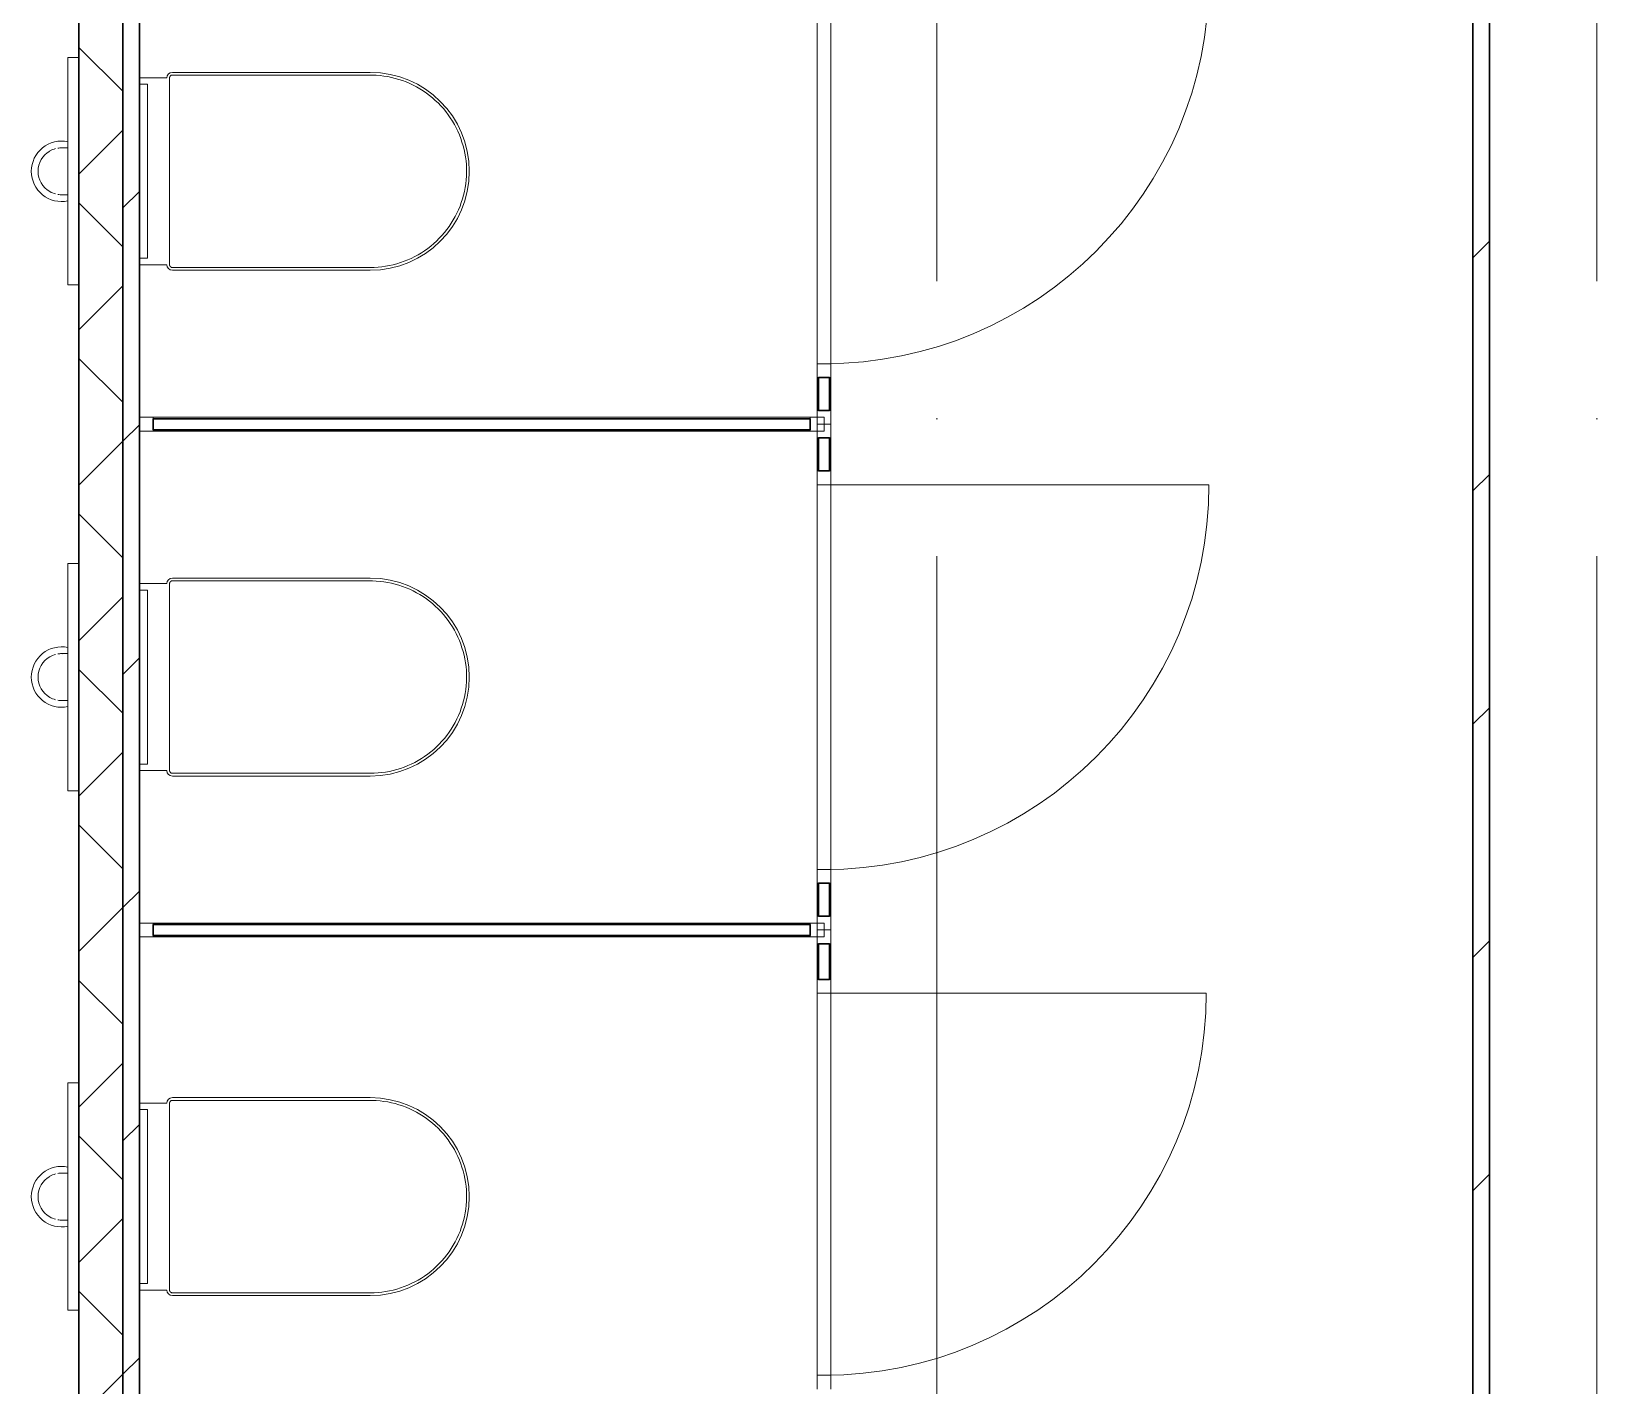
# Model space of a CAD drawing. Header units: millimetres. Extents: x -421858 to 614926, y -468665 to 141641.
# Drawn here: x 117830 to 120676, y -7646 to -5183 of the extents above; entities that cross this region are included whole.
import ezdxf

# ---------------------------------------------------------------- set-up
doc = ezdxf.new("R2010")
doc.units = ezdxf.units.MM
doc.linetypes.add('ADSK_Линия сетки', pattern=[25, 20, -2.5, 0, -2.5])
for name, color, linetype, lineweight in [('Витраж', 7, 'Continuous', 9), ('Двери', 252, 'Continuous', 9), ('Оси', 252, 'Continuous', 9), ('Сантехника', 252, 'Continuous', 9), ('Стены наружные', 7, 'Continuous', 18), ('Стены разрез', 252, 'Continuous', 30)]:
    doc.layers.add(name, color=color, linetype=linetype, lineweight=lineweight)

# ---------------------------------------------------------------- blocks, each defined once
blk = doc.blocks.new('2 этаж')
at = {"layer": 'Витраж', "color": 251, "true_color": 0x636466}
for p, q in [((119258.5, -5087.3), (119258.5, -5787.3)), ((119283.5, -5087.3), (119283.5, -5787.3)), ((119258.5, -5812.3), (119258.5, -5872.3)), ((119283.5, -5812.3), (119283.5, -5872.3)), ((119246, -5884.8), (118051, -5884.8)), ((119246, -5909.8), (118051, -5909.8)), ((119258.5, -5922.3), (119258.5, -5982.3)), ((119283.5, -5922.3), (119283.5, -5982.3)), ((119258.5, -6007.3), (119258.5, -6707.3)), ((119283.5, -6007.3), (119283.5, -6707.3)), ((119258.5, -6732.3), (119258.5, -6792.3)), ((119283.5, -6732.3), (119283.5, -6792.3)), ((119246, -6804.8), (118051, -6804.8)), ((119246, -6829.8), (118051, -6829.8)), ((119258.5, -6842.3), (119258.5, -6907.3)), ((119283.5, -6842.3), (119283.5, -6907.3)), ((119258.5, -6932.3), (119258.5, -7627.3)), ((119283.5, -6932.3), (119283.5, -7627.3))]:
    blk.add_line(p, q, dxfattribs=at)
at = {"layer": 'Витраж', "color": 251, "lineweight": 18, "true_color": 0x636466, "extrusion": (0, 0, -1)}
for p, q in [((119283.5, -5787.3), (119258.5, -5787.3)), ((119258.5, -5787.3), (119258.5, -5812.3)), ((119283.5, -5812.3), (119283.5, -5787.3)), ((119258.5, -5812.3), (119283.5, -5812.3)), ((119271, -5884.8), (119246, -5884.8)), ((119246, -5884.8), (119246, -5909.8)), ((119271, -5909.8), (119271, -5884.8)), ((119246, -5909.8), (119271, -5909.8)), ((119283.5, -5897.3), (119258.5, -5897.3)), ((119258.5, -5897.3), (119258.5, -5922.3)), ((119283.5, -5922.3), (119283.5, -5897.3)), ((119258.5, -5922.3), (119283.5, -5922.3)), ((119283.5, -5982.3), (119258.5, -5982.3)), ((119258.5, -5982.3), (119258.5, -6007.3)), ((119283.5, -6007.3), (119283.5, -5982.3)), ((119258.5, -6007.3), (119283.5, -6007.3)), ((119283.5, -6707.3), (119258.5, -6707.3)), ((119258.5, -6707.3), (119258.5, -6732.3)), ((119283.5, -6732.3), (119283.5, -6707.3)), ((119258.5, -6732.3), (119283.5, -6732.3)), ((119271, -6804.8), (119246, -6804.8)), ((119246, -6804.8), (119246, -6829.8)), ((119246, -6829.8), (119271, -6829.8)), ((119283.5, -6817.3), (119258.5, -6817.3)), ((119258.5, -6817.3), (119258.5, -6842.3)), ((119271, -6829.8), (119271, -6804.8)), ((119283.5, -6842.3), (119283.5, -6817.3)), ((119258.5, -6842.3), (119283.5, -6842.3)), ((119283.5, -6907.3), (119258.5, -6907.3)), ((119258.5, -6907.3), (119258.5, -6932.3)), ((119283.5, -6932.3), (119283.5, -6907.3)), ((119258.5, -6932.3), (119283.5, -6932.3)), ((119283.5, -7627.3), (119258.5, -7627.3)), ((119258.5, -7627.3), (119258.5, -7652.3)), ((119283.5, -7652.3), (119283.5, -7627.3))]:
    blk.add_line(p, q, dxfattribs=at)
at = {"layer": 'Витраж', "color": 251, "lineweight": 18, "true_color": 0x636466}
for p, q in [((118051, -5884.8), (118026, -5884.8)), ((118026, -5884.8), (118026, -5909.8)), ((118051, -5909.8), (118051, -5884.8)), ((119283.5, -5872.3), (119258.5, -5872.3)), ((119258.5, -5872.3), (119258.5, -5897.3)), ((119283.5, -5897.3), (119283.5, -5872.3)), ((118026, -5909.8), (118051, -5909.8)), ((119258.5, -5897.3), (119283.5, -5897.3)), ((119283.5, -6792.3), (119258.5, -6792.3)), ((119258.5, -6792.3), (119258.5, -6817.3)), ((119283.5, -6817.3), (119283.5, -6792.3)), ((118051, -6804.8), (118026, -6804.8)), ((118026, -6804.8), (118026, -6829.8)), ((118026, -6829.8), (118051, -6829.8)), ((118051, -6829.8), (118051, -6804.8)), ((119258.5, -6817.3), (119283.5, -6817.3))]:
    blk.add_line(p, q, dxfattribs=at)
at = {"layer": 'Двери', "color": 251, "true_color": 0x636466}
for p, q in [((119283.5, -6007.3), (119971, -6007.3)), ((119283.5, -6932.3), (119966, -6932.3))]:
    blk.add_line(p, q, dxfattribs=at)
for centre, radius in [((119271, -5087.3), 700), ((119271, -6007.3), 700), ((119271, -6932.3), 695)]:
    blk.add_arc(centre, radius, 270, 0, dxfattribs=at)
at = {"layer": 'Оси', "color": 251, "linetype": 'ADSK_Линия сетки', "ltscale": 100, "true_color": 0x636466}
for p, q in [((119476, -1137.3), (119476, -32263.4)), ((120676, -1137.3), (120676, -32263.4))]:
    blk.add_line(p, q, dxfattribs=at)
at = {"layer": 'Сантехника', "color": 251, "lineweight": 9, "true_color": 0x636466}
for p, q in [((117916, -5230.5), (117896, -5230.5)), ((117896, -5230.5), (117896, -5255.5)), ((117896, -5619), (117896, -5255.5)), ((117896, -5619), (117896, -5644)), ((117896, -5644), (117916, -5644)), ((117916, -6150.5), (117896, -6150.5)), ((117896, -6150.5), (117896, -6175.5)), ((117896, -6539), (117896, -6175.5)), ((117896, -6539), (117896, -6564)), ((117896, -6564), (117916, -6564)), ((117916, -7095.5), (117896, -7095.5)), ((117896, -7095.5), (117896, -7120.5)), ((117896, -7484), (117896, -7120.5)), ((117896, -7484), (117896, -7509)), ((117896, -7509), (117916, -7509))]:
    blk.add_line(p, q, dxfattribs=at)
at = {"layer": 'Сантехника', "color": 251, "true_color": 0x636466}
for p, q in [((118446, -5257.3), (118086, -5257.3)), ((118446, -5262.3), (118086, -5262.3)), ((118076, -5267.3), (118026, -5267.3)), ((118026, -5279), (118041, -5279)), ((118041, -5279), (118041, -5595.5)), ((118081, -5267.3), (118081, -5607.3)), ((118041, -5595.5), (118026, -5595.5)), ((118026, -5607.3), (118076, -5607.3)), ((118086, -5612.3), (118446, -5612.3)), ((118086, -5617.3), (118446, -5617.3)), ((118076, -6187.3), (118026, -6187.3)), ((118026, -6199), (118041, -6199)), ((118041, -6199), (118041, -6515.5)), ((118081, -6187.3), (118081, -6527.3)), ((118446, -6177.3), (118086, -6177.3)), ((118446, -6182.3), (118086, -6182.3)), ((118041, -6515.5), (118026, -6515.5)), ((118026, -6527.3), (118076, -6527.3)), ((118086, -6532.3), (118446, -6532.3)), ((118086, -6537.3), (118446, -6537.3)), ((118076, -7132.3), (118026, -7132.3)), ((118026, -7144), (118041, -7144)), ((118041, -7144), (118041, -7460.5)), ((118081, -7132.3), (118081, -7472.3)), ((118446, -7122.3), (118086, -7122.3)), ((118446, -7127.3), (118086, -7127.3)), ((118041, -7460.5), (118026, -7460.5)), ((118026, -7472.3), (118076, -7472.3)), ((118086, -7477.3), (118446, -7477.3)), ((118086, -7482.3), (118446, -7482.3))]:
    blk.add_line(p, q, dxfattribs=at)
at = {"layer": 'Сантехника', "color": 251, "true_color": 0x636466, "flags": 128}
for points in [[(118086, -5262.3), (118085.8, -5262.3), (118085.6, -5262.3), (118085.4, -5262.3), (118085.2, -5262.3), (118085, -5262.4), (118084.8, -5262.4), (118084.6, -5262.4), (118084.4, -5262.5), (118084.2, -5262.6), (118084.1, -5262.6), (118083.9, -5262.7), (118083.7, -5262.8), (118083.5, -5262.9), (118083.4, -5263), (118083.2, -5263.1), (118083, -5263.2), (118082.9, -5263.4), (118082.7, -5263.5), (118082.6, -5263.6), (118082.4, -5263.8), (118082.3, -5263.9), (118082.2, -5264.1), (118082, -5264.2), (118081.9, -5264.4), (118081.8, -5264.6), (118081.7, -5264.7), (118081.6, -5264.9), (118081.5, -5265.1), (118081.4, -5265.3), (118081.3, -5265.4), (118081.3, -5265.6), (118081.2, -5265.8), (118081.2, -5266), (118081.1, -5266.2), (118081.1, -5266.4), (118081, -5266.6), (118081, -5266.8), (118081, -5267), (118081, -5267.2), (118081, -5267.3)], [(118446, -5612.3), (118453, -5612.1), (118460, -5611.7), (118467, -5611), (118473.9, -5610), (118480.8, -5608.8), (118487.6, -5607.2), (118494.4, -5605.4), (118501.1, -5603.4), (118507.7, -5601), (118514.2, -5598.4), (118520.5, -5595.6), (118526.8, -5592.5), (118533, -5589.1), (118539, -5585.5), (118544.8, -5581.7), (118550.5, -5577.6), (118556, -5573.3), (118561.4, -5568.8), (118566.6, -5564.1), (118571.5, -5559.2), (118576.3, -5554.1), (118580.9, -5548.8), (118585.2, -5543.3), (118589.4, -5537.6), (118593.3, -5531.8), (118596.9, -5525.8), (118600.3, -5519.7), (118603.5, -5513.5), (118606.4, -5507.1), (118609.1, -5500.7), (118611.5, -5494.1), (118613.7, -5487.4), (118615.5, -5480.7), (118617.1, -5473.9), (118618.5, -5467), (118619.5, -5460.1), (118620.3, -5453.1), (118620.8, -5446.1), (118621, -5439.1), (118620.9, -5432.1), (118620.6, -5425.2), (118620, -5418.2), (118619.1, -5411.2), (118617.9, -5404.3), (118616.4, -5397.5), (118614.7, -5390.7), (118612.7, -5384), (118610.4, -5377.4), (118607.9, -5370.8), (118605.1, -5364.4), (118602.1, -5358.1), (118598.8, -5351.9), (118595.3, -5345.9), (118591.5, -5340), (118587.5, -5334.3), (118583.3, -5328.7), (118578.8, -5323.3), (118574.1, -5318.1), (118569.3, -5313), (118564.2, -5308.2), (118559, -5303.6), (118553.5, -5299.2), (118547.9, -5295), (118542.1, -5291), (118536.2, -5287.3), (118530.2, -5283.8), (118523.9, -5280.6), (118517.6, -5277.6), (118511.2, -5274.8), (118504.6, -5272.4), (118498, -5270.2), (118491.3, -5268.2), (118484.5, -5266.5), (118477.6, -5265.1), (118470.7, -5264), (118463.8, -5263.2), (118456.8, -5262.6), (118449.8, -5262.3), (118446, -5262.3)], [(118081, -5607.3), (118081, -5607.5), (118081, -5607.7), (118081, -5607.9), (118081.1, -5608), (118081.1, -5608.2), (118081.1, -5608.4), (118081.2, -5608.6), (118081.3, -5608.8), (118081.3, -5609), (118081.4, -5609.2), (118081.5, -5609.4), (118081.6, -5609.6), (118081.7, -5609.7), (118081.8, -5609.9), (118081.9, -5610.1), (118082, -5610.2), (118082.1, -5610.4), (118082.2, -5610.6), (118082.4, -5610.7), (118082.5, -5610.8), (118082.7, -5611), (118082.8, -5611.1), (118083, -5611.2), (118083.1, -5611.3), (118083.3, -5611.5), (118083.5, -5611.6), (118083.6, -5611.7), (118083.8, -5611.8), (118084, -5611.8), (118084.2, -5611.9), (118084.4, -5612), (118084.6, -5612), (118084.8, -5612.1), (118085, -5612.1), (118085.2, -5612.2), (118085.4, -5612.2), (118085.6, -5612.2), (118085.8, -5612.2), (118086, -5612.3), (118086, -5612.3)], [(118086, -6182.3), (118085.8, -6182.3), (118085.6, -6182.3), (118085.4, -6182.3), (118085.2, -6182.3), (118085, -6182.4), (118084.8, -6182.4), (118084.6, -6182.4), (118084.4, -6182.5), (118084.2, -6182.6), (118084.1, -6182.6), (118083.9, -6182.7), (118083.7, -6182.8), (118083.5, -6182.9), (118083.4, -6183), (118083.2, -6183.1), (118083, -6183.2), (118082.9, -6183.4), (118082.7, -6183.5), (118082.6, -6183.6), (118082.4, -6183.8), (118082.3, -6183.9), (118082.2, -6184.1), (118082, -6184.2), (118081.9, -6184.4), (118081.8, -6184.6), (118081.7, -6184.7), (118081.6, -6184.9), (118081.5, -6185.1), (118081.4, -6185.3), (118081.3, -6185.4), (118081.3, -6185.6), (118081.2, -6185.8), (118081.2, -6186), (118081.1, -6186.2), (118081.1, -6186.4), (118081, -6186.6), (118081, -6186.8), (118081, -6187), (118081, -6187.2), (118081, -6187.3)], [(118446, -6532.3), (118453, -6532.1), (118460, -6531.7), (118467, -6531), (118473.9, -6530), (118480.8, -6528.8), (118487.6, -6527.2), (118494.4, -6525.4), (118501.1, -6523.4), (118507.7, -6521), (118514.2, -6518.4), (118520.5, -6515.6), (118526.8, -6512.5), (118533, -6509.1), (118539, -6505.5), (118544.8, -6501.7), (118550.5, -6497.6), (118556, -6493.3), (118561.4, -6488.8), (118566.6, -6484.1), (118571.5, -6479.2), (118576.3, -6474.1), (118580.9, -6468.8), (118585.2, -6463.3), (118589.4, -6457.6), (118593.3, -6451.8), (118596.9, -6445.8), (118600.3, -6439.7), (118603.5, -6433.5), (118606.4, -6427.1), (118609.1, -6420.7), (118611.5, -6414.1), (118613.7, -6407.4), (118615.5, -6400.7), (118617.1, -6393.9), (118618.5, -6387), (118619.5, -6380.1), (118620.3, -6373.1), (118620.8, -6366.1), (118621, -6359.1), (118620.9, -6352.1), (118620.6, -6345.2), (118620, -6338.2), (118619.1, -6331.2), (118617.9, -6324.3), (118616.4, -6317.5), (118614.7, -6310.7), (118612.7, -6304), (118610.4, -6297.4), (118607.9, -6290.8), (118605.1, -6284.4), (118602.1, -6278.1), (118598.8, -6271.9), (118595.3, -6265.9), (118591.5, -6260), (118587.5, -6254.3), (118583.3, -6248.7), (118578.8, -6243.3), (118574.1, -6238.1), (118569.3, -6233), (118564.2, -6228.2), (118559, -6223.6), (118553.5, -6219.2), (118547.9, -6215), (118542.1, -6211), (118536.2, -6207.3), (118530.2, -6203.8), (118523.9, -6200.6), (118517.6, -6197.6), (118511.2, -6194.8), (118504.6, -6192.4), (118498, -6190.2), (118491.3, -6188.2), (118484.5, -6186.5), (118477.6, -6185.1), (118470.7, -6184), (118463.8, -6183.2), (118456.8, -6182.6), (118449.8, -6182.3), (118446, -6182.3)], [(118081, -6527.3), (118081, -6527.5), (118081, -6527.7), (118081, -6527.9), (118081.1, -6528), (118081.1, -6528.2), (118081.1, -6528.4), (118081.2, -6528.6), (118081.3, -6528.8), (118081.3, -6529), (118081.4, -6529.2), (118081.5, -6529.4), (118081.6, -6529.6), (118081.7, -6529.7), (118081.8, -6529.9), (118081.9, -6530.1), (118082, -6530.2), (118082.1, -6530.4), (118082.2, -6530.6), (118082.4, -6530.7), (118082.5, -6530.8), (118082.7, -6531), (118082.8, -6531.1), (118083, -6531.2), (118083.1, -6531.3), (118083.3, -6531.5), (118083.5, -6531.6), (118083.6, -6531.7), (118083.8, -6531.8), (118084, -6531.8), (118084.2, -6531.9), (118084.4, -6532), (118084.6, -6532), (118084.8, -6532.1), (118085, -6532.1), (118085.2, -6532.2), (118085.4, -6532.2), (118085.6, -6532.2), (118085.8, -6532.2), (118086, -6532.3), (118086, -6532.3)], [(118086, -7127.3), (118085.8, -7127.3), (118085.6, -7127.3), (118085.4, -7127.3), (118085.2, -7127.3), (118085, -7127.4), (118084.8, -7127.4), (118084.6, -7127.4), (118084.4, -7127.5), (118084.2, -7127.6), (118084.1, -7127.6), (118083.9, -7127.7), (118083.7, -7127.8), (118083.5, -7127.9), (118083.4, -7128), (118083.2, -7128.1), (118083, -7128.2), (118082.9, -7128.4), (118082.7, -7128.5), (118082.6, -7128.6), (118082.4, -7128.8), (118082.3, -7128.9), (118082.2, -7129.1), (118082, -7129.2), (118081.9, -7129.4), (118081.8, -7129.6), (118081.7, -7129.7), (118081.6, -7129.9), (118081.5, -7130.1), (118081.4, -7130.3), (118081.3, -7130.4), (118081.3, -7130.6), (118081.2, -7130.8), (118081.2, -7131), (118081.1, -7131.2), (118081.1, -7131.4), (118081, -7131.6), (118081, -7131.8), (118081, -7132), (118081, -7132.2), (118081, -7132.3)], [(118446, -7477.3), (118453, -7477.1), (118460, -7476.7), (118467, -7476), (118473.9, -7475), (118480.8, -7473.8), (118487.6, -7472.2), (118494.4, -7470.4), (118501.1, -7468.4), (118507.7, -7466), (118514.2, -7463.4), (118520.5, -7460.6), (118526.8, -7457.5), (118533, -7454.1), (118539, -7450.5), (118544.8, -7446.7), (118550.5, -7442.6), (118556, -7438.3), (118561.4, -7433.8), (118566.6, -7429.1), (118571.5, -7424.2), (118576.3, -7419.1), (118580.9, -7413.8), (118585.2, -7408.3), (118589.4, -7402.6), (118593.3, -7396.8), (118596.9, -7390.8), (118600.3, -7384.7), (118603.5, -7378.5), (118606.4, -7372.1), (118609.1, -7365.7), (118611.5, -7359.1), (118613.7, -7352.4), (118615.5, -7345.7), (118617.1, -7338.9), (118618.5, -7332), (118619.5, -7325.1), (118620.3, -7318.1), (118620.8, -7311.1), (118621, -7304.1), (118620.9, -7297.1), (118620.6, -7290.2), (118620, -7283.2), (118619.1, -7276.2), (118617.9, -7269.3), (118616.4, -7262.5), (118614.7, -7255.7), (118612.7, -7249), (118610.4, -7242.4), (118607.9, -7235.8), (118605.1, -7229.4), (118602.1, -7223.1), (118598.8, -7216.9), (118595.3, -7210.9), (118591.5, -7205), (118587.5, -7199.3), (118583.3, -7193.7), (118578.8, -7188.3), (118574.1, -7183.1), (118569.3, -7178), (118564.2, -7173.2), (118559, -7168.6), (118553.5, -7164.2), (118547.9, -7160), (118542.1, -7156), (118536.2, -7152.3), (118530.2, -7148.8), (118523.9, -7145.6), (118517.6, -7142.6), (118511.2, -7139.8), (118504.6, -7137.4), (118498, -7135.2), (118491.3, -7133.2), (118484.5, -7131.5), (118477.6, -7130.1), (118470.7, -7129), (118463.8, -7128.2), (118456.8, -7127.6), (118449.8, -7127.3), (118446, -7127.3)], [(118081, -7472.3), (118081, -7472.5), (118081, -7472.7), (118081, -7472.9), (118081.1, -7473), (118081.1, -7473.2), (118081.1, -7473.4), (118081.2, -7473.6), (118081.3, -7473.8), (118081.3, -7474), (118081.4, -7474.2), (118081.5, -7474.4), (118081.6, -7474.6), (118081.7, -7474.7), (118081.8, -7474.9), (118081.9, -7475.1), (118082, -7475.2), (118082.1, -7475.4), (118082.2, -7475.6), (118082.4, -7475.7), (118082.5, -7475.8), (118082.7, -7476), (118082.8, -7476.1), (118083, -7476.2), (118083.1, -7476.3), (118083.3, -7476.5), (118083.5, -7476.6), (118083.6, -7476.7), (118083.8, -7476.8), (118084, -7476.8), (118084.2, -7476.9), (118084.4, -7477), (118084.6, -7477), (118084.8, -7477.1), (118085, -7477.1), (118085.2, -7477.2), (118085.4, -7477.2), (118085.6, -7477.2), (118085.8, -7477.2), (118086, -7477.3), (118086, -7477.3)]]:
    blk.add_lwpolyline(points, dxfattribs=at)
at = {"layer": 'Сантехника', "color": 251, "lineweight": 9, "true_color": 0x636466, "flags": 128}
for points in [[(117894.9, -5394.6), (117893.8, -5394.6), (117892.7, -5394.6), (117891.7, -5394.6), (117890.8, -5394.6), (117889.9, -5394.6), (117889.1, -5394.6), (117888.3, -5394.6), (117887.6, -5394.6), (117887, -5394.6), (117886.4, -5394.6), (117886, -5394.6), (117885.6, -5394.6), (117885.2, -5394.6), (117884.9, -5394.6), (117884.7, -5394.6), (117884.6, -5394.6), (117884.6, -5394.6), (117884.6, -5394.6)], [(117884.6, -5480), (117884.6, -5480), (117884.7, -5480), (117884.9, -5480), (117885.1, -5480), (117885.5, -5480), (117885.8, -5480), (117886.3, -5480), (117886.8, -5480), (117887.4, -5480), (117888.1, -5480), (117888.8, -5480), (117889.6, -5480), (117890.5, -5480), (117891.4, -5480), (117892.4, -5480), (117893.5, -5480), (117894.6, -5480), (117895.7, -5480)], [(117894.9, -6314.6), (117893.8, -6314.6), (117892.7, -6314.6), (117891.7, -6314.6), (117890.8, -6314.6), (117889.9, -6314.6), (117889.1, -6314.6), (117888.3, -6314.6), (117887.6, -6314.6), (117887, -6314.6), (117886.4, -6314.6), (117886, -6314.6), (117885.6, -6314.6), (117885.2, -6314.6), (117884.9, -6314.6), (117884.7, -6314.6), (117884.6, -6314.6), (117884.6, -6314.6), (117884.6, -6314.6)], [(117884.6, -6400), (117884.6, -6400), (117884.7, -6400), (117884.9, -6400), (117885.1, -6400), (117885.5, -6400), (117885.8, -6400), (117886.3, -6400), (117886.8, -6400), (117887.4, -6400), (117888.1, -6400), (117888.8, -6400), (117889.6, -6400), (117890.5, -6400), (117891.4, -6400), (117892.4, -6400), (117893.5, -6400), (117894.6, -6400), (117895.7, -6400)], [(117894.9, -7259.6), (117893.8, -7259.6), (117892.7, -7259.6), (117891.7, -7259.6), (117890.8, -7259.6), (117889.9, -7259.6), (117889.1, -7259.6), (117888.3, -7259.6), (117887.6, -7259.6), (117887, -7259.6), (117886.4, -7259.6), (117886, -7259.6), (117885.6, -7259.6), (117885.2, -7259.6), (117884.9, -7259.6), (117884.7, -7259.6), (117884.6, -7259.6), (117884.6, -7259.6), (117884.6, -7259.6)], [(117884.6, -7345), (117884.6, -7345), (117884.7, -7345), (117884.9, -7345), (117885.1, -7345), (117885.5, -7345), (117885.8, -7345), (117886.3, -7345), (117886.8, -7345), (117887.4, -7345), (117888.1, -7345), (117888.8, -7345), (117889.6, -7345), (117890.5, -7345), (117891.4, -7345), (117892.4, -7345), (117893.5, -7345), (117894.6, -7345), (117895.7, -7345)]]:
    blk.add_lwpolyline(points, dxfattribs=at)
at = {"layer": 'Сантехника', "color": 251, "true_color": 0x636466}
for centre, radius, start, end in [((118086, -5267.3), 10, 90, 180), ((118086, -5267.3), 5, 150, 180), ((118086, -5267.3), 5, 150, 180), ((118086, -5267.3), 5, 150, 180), ((118086, -5267.3), 5, 90, 120), ((118086, -5267.3), 5, 90, 120), ((118086, -5267.3), 5, 105, 120), ((118446, -5437.3), 180, 270, 90), ((118446, -5437.3), 175, 89.0922, 90), ((118446, -5437.3), 175, 89.0922, 90), ((118086, -5607.3), 10, 180, 270), ((118086, -5607.3), 5, 180, 210), ((118086, -5607.3), 5, 180, 210), ((118086, -5607.3), 5, 180, 210), ((118086, -5607.3), 5, 240, 270), ((118086, -5607.3), 5, 240, 270), ((118086, -5607.3), 5, 240, 255), ((118446, -5437.3), 175, 270, 270.9078), ((118446, -5437.3), 175, 270, 270.9078), ((118086, -6187.3), 10, 90, 180), ((118086, -6187.3), 5, 150, 180), ((118086, -6187.3), 5, 150, 180), ((118086, -6187.3), 5, 150, 180), ((118086, -6187.3), 5, 90, 120), ((118086, -6187.3), 5, 90, 120), ((118086, -6187.3), 5, 105, 120), ((118446, -6357.3), 180, 270, 90), ((118446, -6357.3), 175, 89.0922, 90), ((118446, -6357.3), 175, 89.0922, 90), ((118086, -6527.3), 10, 180, 270), ((118086, -6527.3), 5, 180, 210), ((118086, -6527.3), 5, 180, 210), ((118086, -6527.3), 5, 180, 210), ((118086, -6527.3), 5, 240, 270), ((118086, -6527.3), 5, 240, 270), ((118086, -6527.3), 5, 240, 255), ((118446, -6357.3), 175, 270, 270.9078), ((118446, -6357.3), 175, 270, 270.9078), ((118086, -7132.3), 10, 90, 180), ((118086, -7132.3), 5, 150, 180), ((118086, -7132.3), 5, 150, 180), ((118086, -7132.3), 5, 150, 180), ((118086, -7132.3), 5, 90, 120), ((118086, -7132.3), 5, 90, 120), ((118086, -7132.3), 5, 105, 120), ((118446, -7302.3), 180, 270, 90), ((118446, -7302.3), 175, 89.0922, 90), ((118446, -7302.3), 175, 89.0922, 90), ((118086, -7472.3), 10, 180, 270), ((118086, -7472.3), 5, 180, 210), ((118086, -7472.3), 5, 180, 210), ((118086, -7472.3), 5, 183.2235, 210), ((118086, -7472.3), 5, 240, 270), ((118086, -7472.3), 5, 240, 270), ((118086, -7472.3), 5, 240, 255), ((118446, -7302.3), 175, 270, 270.9078), ((118446, -7302.3), 175, 270, 270.9078)]:
    blk.add_arc(centre, radius, start, end, dxfattribs=at)
at = {"layer": 'Сантехника', "color": 251, "lineweight": 9, "true_color": 0x636466}
for centre, radius, start, end in [((117884.6, -5437.3), 55, 77.9742, 180), ((117884.6, -5437.3), 42.7, 120.4174, 180), ((117884.6, -5437.3), 42.7, 105, 120), ((117884.6, -5437.3), 42.7, 90, 99.1301), ((117884.6, -5437.3), 42.7, 90, 92.0828), ((117884.6, -5437.3), 42.7, 85.8024, 87.7583), ((117884.6, -5437.3), 55, 180, 282.0258), ((117884.6, -5437.3), 42.7, 180, 239.5826), ((117884.6, -5437.3), 42.7, 240, 255), ((117884.6, -5437.3), 42.7, 260.5014, 272.7572), ((117884.6, -5437.3), 42.7, 267.4662, 270), ((117884.6, -6357.3), 55, 77.9742, 180), ((117884.6, -6357.3), 42.7, 105, 120), ((117884.6, -6357.3), 42.7, 90, 99.1301), ((117884.6, -6357.3), 42.7, 90, 92.0828), ((117884.6, -6357.3), 42.7, 85.8024, 87.7583), ((117884.6, -6357.3), 42.7, 120.4174, 180), ((117884.6, -6357.3), 55, 180, 282.0258), ((117884.6, -6357.3), 42.7, 180, 239.5826), ((117884.6, -6357.3), 42.7, 240, 255), ((117884.6, -6357.3), 42.7, 260.5014, 272.7572), ((117884.6, -6357.3), 42.7, 267.4662, 270), ((117884.6, -7302.3), 55, 77.9742, 180), ((117884.6, -7302.3), 42.7, 120.4174, 180), ((117884.6, -7302.3), 42.7, 105, 120), ((117884.6, -7302.3), 42.7, 90, 99.1301), ((117884.6, -7302.3), 42.7, 90, 92.0828), ((117884.6, -7302.3), 42.7, 85.8024, 87.7583), ((117884.6, -7302.3), 55, 180, 282.0258), ((117884.6, -7302.3), 42.7, 180, 239.5826), ((117884.6, -7302.3), 42.7, 240, 255), ((117884.6, -7302.3), 42.7, 260.5014, 272.7572), ((117884.6, -7302.3), 42.7, 267.4662, 270)]:
    blk.add_arc(centre, radius, start, end, dxfattribs=at)
at = {"layer": 'Стены наружные', "color": 251, "lineweight": 30, "true_color": 0x636466}
for p, q in [((117916, -3837.3), (117916, -7767.3)), ((117996, -7767.3), (117996, -3837.3)), ((120481, -9842.3), (120481, -3837.3)), ((118026, -7737.3), (118026, -3867.3)), ((120451, -3867.3), (120451, -9812.3))]:
    blk.add_line(p, q, dxfattribs=at)
at = {"layer": 'Стены наружные', "color": 251, "linetype": 'Continuous', "lineweight": 9, "true_color": 0x636466}
for p, q in [((117996, -5291.8), (117916, -5211.8)), ((117916, -5442.5), (117996, -5362.5)), ((117996, -5504), (118026, -5474)), ((117996, -5574.6), (117916, -5494.6)), ((120451, -5594.5), (120481, -5564.5)), ((117916, -5725.4), (117996, -5645.4)), ((117996, -5857.5), (117916, -5777.5)), ((117996, -5928.2), (118026, -5898.2)), ((117916, -6008.2), (117996, -5928.2)), ((120451, -6018.8), (120481, -5988.8)), ((117996, -6140.3), (117916, -6060.3)), ((117916, -6291.1), (117996, -6211.1)), ((117996, -6423.2), (117916, -6343.2)), ((117996, -6352.5), (118026, -6322.5)), ((120451, -6443.1), (120481, -6413.1)), ((117916, -6573.9), (117996, -6493.9)), ((117996, -6706), (117916, -6626)), ((117996, -6776.7), (118026, -6746.7)), ((117916, -6856.7), (117996, -6776.7)), ((120451, -6867.3), (120481, -6837.3)), ((117996, -6988.9), (117916, -6908.9)), ((117916, -7139.6), (117996, -7059.6)), ((117996, -7201), (118026, -7171)), ((117996, -7271.7), (117916, -7191.7)), ((120451, -7291.6), (120481, -7261.6)), ((117916, -7422.4), (117996, -7342.4)), ((117996, -7554.5), (117916, -7474.5)), ((117996, -7625.3), (118026, -7595.3)), ((117916, -7705.3), (117996, -7625.3))]:
    blk.add_line(p, q, dxfattribs=at)
at = {"layer": 'Стены разрез', "color": 251, "true_color": 0x636466}
for p, q in [((119281, -5812.3), (119261, -5812.3)), ((119261, -5812.3), (119261, -5872.3)), ((119281, -5872.3), (119281, -5812.3)), ((119246, -5887.3), (118051, -5887.3)), ((118051, -5887.3), (118051, -5907.3)), ((119246, -5907.3), (119246, -5887.3)), ((119261, -5872.3), (119281, -5872.3)), ((118051, -5907.3), (119246, -5907.3)), ((119281, -5922.3), (119261, -5922.3)), ((119261, -5922.3), (119261, -5982.3)), ((119281, -5982.3), (119281, -5922.3)), ((119261, -5982.3), (119281, -5982.3)), ((119281, -6732.3), (119261, -6732.3)), ((119261, -6732.3), (119261, -6792.3)), ((119281, -6792.3), (119281, -6732.3)), ((119261, -6792.3), (119281, -6792.3)), ((119246, -6807.3), (118051, -6807.3)), ((118051, -6807.3), (118051, -6827.3)), ((118051, -6827.3), (119246, -6827.3)), ((119246, -6827.3), (119246, -6807.3)), ((119281, -6842.3), (119261, -6842.3)), ((119261, -6842.3), (119261, -6907.3)), ((119281, -6907.3), (119281, -6842.3)), ((119261, -6907.3), (119281, -6907.3))]:
    blk.add_line(p, q, dxfattribs=at)

msp = doc.modelspace()

# ---------------------------------------------------------------- block references
msp.add_blockref('2 этаж', (0, 0))

doc.saveas('drawing.dxf')
